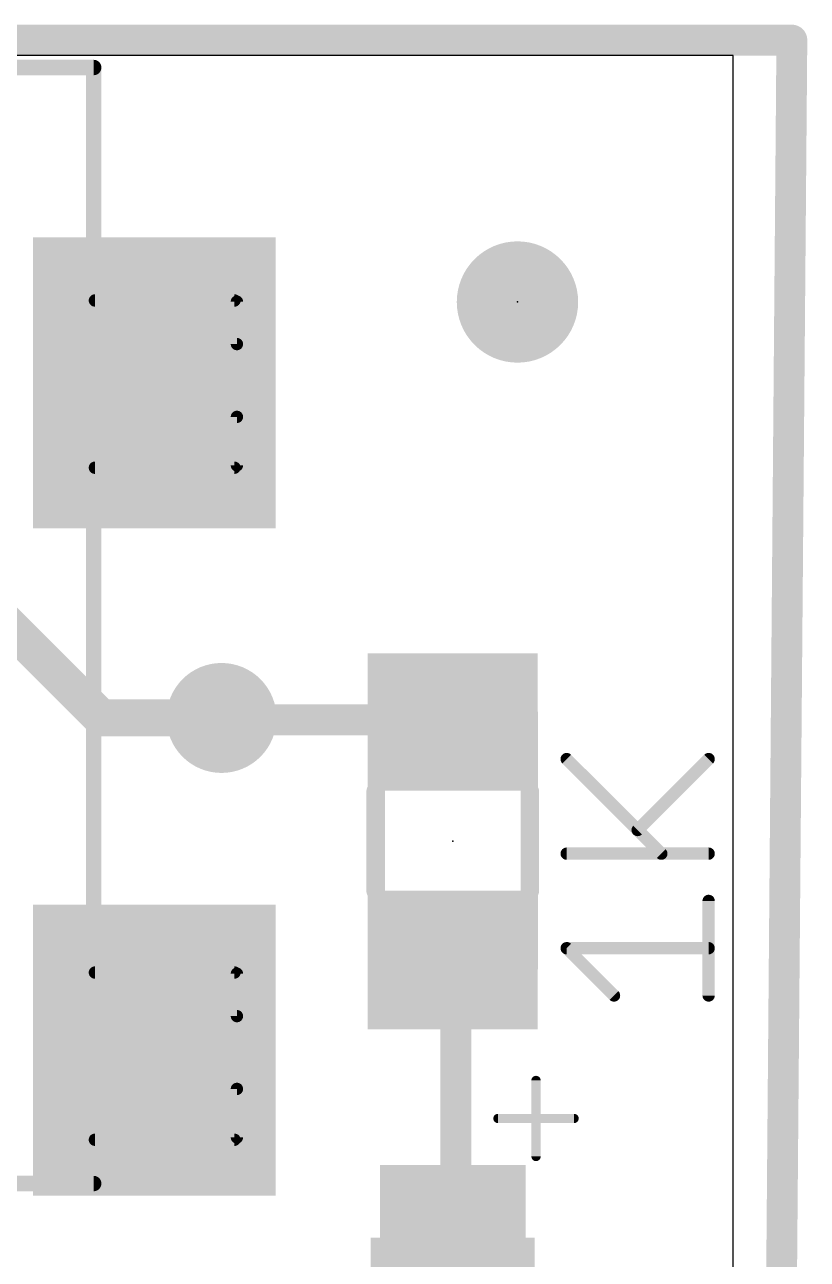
# Model space of a CAD drawing. Extents: x -0.7 to 23.9, y -0.3 to 32.1.
# Drawn here: x 11.94 to 18.39, y 20.56 to 30.73 of the extents above; entities that cross this region are included whole.
import ezdxf

# ---------------------------------------------------------------- set-up
doc = ezdxf.new("R2010")
doc.units = 0
for name, color, linetype in [('1', 12, 'CONTINUOUS'), ('18', 110, 'CONTINUOUS'), ('20', 53, 'CONTINUOUS'), ('21', 253, 'CONTINUOUS'), ('23', 53, 'CONTINUOUS'), ('27', 253, 'CONTINUOUS'), ('51', 253, 'CONTINUOUS')]:
    doc.layers.add(name, color=color, linetype=linetype)

# ---------------------------------------------------------------- blocks, each defined once
blk = doc.blocks.new('RECT')
blk.add_solid([(-0.5, -0.5), (0.5, -0.5), (-0.5, 0.5), (0.5, 0.5)])
blk = doc.blocks.new('PIE')
at = {"const_width": 0.5}
blk.add_lwpolyline([(0, -0.25, 1), (0, 0.25, 1), (0, -0.25)], format="xyb", dxfattribs=at)
blk = doc.blocks.new('ROUNDV')
at = {"const_width": 0.5}
blk.add_lwpolyline([(0, -0.25, 1), (0, 0.25, 1), (0, -0.25)], format="xyb", dxfattribs=at)

msp = doc.modelspace()

# ---------------------------------------------------------------- linework, layer by layer
at = {"layer": '1'}
for points, const_width in [([(18.2626, 30.607), (-0.2794, 30.607)], 0.254), ([(18.0086, 0), (18.2626, 30.607)], 0.254), ([(11.303, 26.289), (12.573, 25.019)], 0.3048), ([(12.573, 25.019), (13.462, 25.019)], 0.3048), ([(13.462, 25.019), (13.5636, 24.9174)], 0.3048), ([(13.5636, 24.9174), (13.5636, 25.019)], 0.3048), ([(13.5636, 25.019), (13.589, 25.019)], 0.254), ([(13.589, 25.019), (13.605, 25.003)], 0.254), ([(13.5636, 24.9174), (13.589, 24.892)], 0.3048), ([(13.605, 25.003), (15.4686, 25.003)], 0.254), ([(15.4686, 23.0124), (15.367, 23.114)], 0.254), ([(15.4686, 23.0124), (15.4686, 23.003)], 0.254), ([(15.494, 22.987), (15.4686, 23.0124)], 0.254), ([(15.494, 20.7604), (15.494, 22.987)], 0.254), ([(15.4686, 20.735), (15.494, 20.7604)], 0.254)]:
    msp.add_lwpolyline(points, dxfattribs=dict(at, const_width=const_width))
for points, const_width in [([(18.3261, 30.6065, 1), (18.1991, 30.6075)], 0.127), ([(18.2626, 30.5435, 1), (18.2626, 30.6705)], 0.127), ([(12.573, 25.0952, 1), (12.573, 24.9428)], 0.1524), ([(12.5191, 24.9651, 1), (12.6269, 25.0729)], 0.1524), ([(13.5159, 25.0729, 1), (13.4081, 24.9651)], 0.1524), ([(13.462, 24.9428, 1), (13.462, 25.0952)], 0.1524), ([(13.6398, 25.019, 1), (13.4874, 25.019)], 0.1524), ([(13.5636, 25.0825, 1), (13.5636, 24.9555)], 0.127), ([(13.6339, 25.0639, 1), (13.5441, 24.9741)], 0.127), ([(13.589, 24.9555, 1), (13.589, 25.0825)], 0.127), ([(13.6175, 24.9713, 1), (13.5097, 24.8635)], 0.1524), ([(13.5097, 24.8635, 1), (13.6175, 24.9713)], 0.1524), ([(13.605, 25.0665, 1), (13.605, 24.9395)], 0.127), ([(13.5601, 24.9581, 1), (13.6499, 25.0479)], 0.127), ([(15.4686, 24.9395, 1), (15.4686, 25.0665)], 0.127), ([(13.4874, 24.9174, 1), (13.6398, 24.9174)], 0.1524), ([(13.5351, 24.8381, 1), (13.6429, 24.9459)], 0.1524), ([(15.4119, 23.1589, 1), (15.3221, 23.0691)], 0.127), ([(15.5321, 23.0124, 1), (15.4051, 23.0124)], 0.127), ([(15.5135, 23.0573, 1), (15.4237, 22.9675)], 0.127), ([(15.4237, 22.9675, 1), (15.5135, 23.0573)], 0.127), ([(15.5575, 22.987, 1), (15.4305, 22.987)], 0.127), ([(15.4051, 23.003, 1), (15.5321, 23.003)], 0.127), ([(15.4491, 22.9421, 1), (15.5389, 23.0319)], 0.127), ([(15.5389, 20.7155, 1), (15.4491, 20.8053)], 0.127), ([(15.4237, 20.7799, 1), (15.5135, 20.6901)], 0.127), ([(15.4305, 20.7604, 1), (15.5575, 20.7604)], 0.127)]:
    msp.add_lwpolyline(points, format="xyb", dxfattribs=dict(at, const_width=const_width))
at = {"layer": '20'}
for p, q in [((17.78, 30.48), (0, 30.48)), ((17.78, 0), (17.78, 30.48))]:
    msp.add_line(p, q, dxfattribs=at)
at = {"layer": '21'}
for points, const_width in [([(12.5106, 30.381), (4.7106, 30.381)], 0.127), ([(12.5106, 26.381), (12.5106, 23.681)], 0.127), ([(16.1547, 22.0309), (16.1547, 21.4039)], 0.0762), ([(15.8412, 21.7174), (16.4683, 21.7174)], 0.0762), ([(12.5106, 21.181), (4.7106, 21.181)], 0.127)]:
    msp.add_lwpolyline(points, dxfattribs=dict(at, const_width=const_width))
for points, const_width in [([(12.5106, 30.3493, 1), (12.5106, 30.4127)], 0.0635), ([(12.5424, 26.381, 1), (12.4788, 26.381)], 0.0635), ([(12.4788, 23.681, 1), (12.5424, 23.681)], 0.0635), ([(16.1738, 22.0309, 1), (16.1357, 22.0309)], 0.0381), ([(15.8412, 21.7365, 1), (15.8412, 21.6984)], 0.0381), ([(16.4683, 21.6984, 1), (16.4683, 21.7365)], 0.0381), ([(16.1357, 21.4039, 1), (16.1738, 21.4039)], 0.0381), ([(12.5106, 21.1493, 1), (12.5106, 21.2127)], 0.0635)]:
    msp.add_lwpolyline(points, format="xyb", dxfattribs=dict(at, const_width=const_width))
at = {"layer": '23'}
for p in [(16.002, 28.448), (15.4686, 24.003)]:
    msp.add_point(p, dxfattribs=at)
at = {"layer": '27', "const_width": 0.0508}
for points in [[(16.4254, 24.698, 1), (16.3894, 24.662)], [(17.5948, 24.662, 1), (17.5588, 24.698)], [(16.9741, 24.1133, 1), (17.0101, 24.0773)], [(16.4074, 23.9258, 1), (16.4074, 23.875)], [(17.169, 23.8824, 1), (17.205, 23.9184)], [(17.5768, 23.875, 1), (17.5768, 23.9258)], [(17.6022, 23.5106, 1), (17.5514, 23.5106)], [(16.4254, 23.1388, 1), (16.3894, 23.1028)], [(16.4074, 23.1462, 1), (16.4074, 23.0954)], [(17.5768, 23.0954, 1), (17.5768, 23.1462)], [(16.7792, 22.713, 1), (16.8152, 22.749)], [(17.5514, 22.731, 1), (17.6022, 22.731)]]:
    msp.add_lwpolyline(points, format="xyb", dxfattribs=at)
at = {"layer": '27', "const_width": 0.1016}
for points in [[(17.187, 23.9004), (16.4074, 24.68)], [(16.9921, 24.0953), (17.5768, 24.68)], [(16.4074, 23.9004), (17.5768, 23.9004)], [(17.5768, 22.731), (17.5768, 23.5106)], [(16.7972, 22.731), (16.4074, 23.1208)], [(16.4074, 23.1208), (17.5768, 23.1208)]]:
    msp.add_lwpolyline(points, dxfattribs=at)
at = {"layer": '51'}
for points, const_width in [([(12.5424, 30.381, 1), (12.4788, 30.381)], 0.0635), ([(12.4788, 28.481, 1), (12.5424, 28.481)], 0.0635), ([(12.5206, 28.4858, 1), (12.5206, 28.435)], 0.0508), ([(13.716, 28.451, 1), (13.6652, 28.451)], 0.0508), ([(13.6706, 28.435, 1), (13.6706, 28.4858)], 0.0508), ([(13.6906, 28.101, 1), (13.6906, 27.501)], 0.1016), ([(13.6652, 28.101, 1), (13.716, 28.101)], 0.0508), ([(13.6906, 28.0756, 1), (13.6906, 28.1264)], 0.0508), ([(13.716, 27.501, 1), (13.6652, 27.501)], 0.0508), ([(13.6906, 27.4756, 1), (13.6906, 27.5264)], 0.0508), ([(12.5424, 27.071, 1), (12.4788, 27.071)], 0.0635), ([(12.5206, 27.1072, 1), (12.5206, 27.0564)], 0.0508), ([(13.6652, 27.101, 1), (13.716, 27.101)], 0.0508), ([(13.6706, 27.0564, 1), (13.6706, 27.1072)], 0.0508), ([(14.8717, 24.413, 1), (14.7955, 24.413)], 0.0762), ([(16.1417, 24.413, 1), (16.0655, 24.413)], 0.0762), ([(14.7955, 23.593, 1), (14.8717, 23.593)], 0.0762), ([(16.0655, 23.593, 1), (16.1417, 23.593)], 0.0762), ([(12.4788, 22.971, 1), (12.5424, 22.971)], 0.0635), ([(12.5206, 22.9458, 1), (12.5206, 22.895)], 0.0508), ([(13.716, 22.911, 1), (13.6652, 22.911)], 0.0508), ([(13.6706, 22.895, 1), (13.6706, 22.9458)], 0.0508), ([(13.6906, 22.561, 1), (13.6906, 21.961)], 0.1016), ([(13.6906, 22.5356, 1), (13.6906, 22.5864)], 0.0508), ([(13.6652, 22.561, 1), (13.716, 22.561)], 0.0508), ([(13.716, 21.961, 1), (13.6652, 21.961)], 0.0508), ([(13.6906, 21.9356, 1), (13.6906, 21.9864)], 0.0508), ([(12.5424, 21.531, 1), (12.4788, 21.531)], 0.0635), ([(12.5206, 21.5672, 1), (12.5206, 21.5164)], 0.0508), ([(13.6652, 21.561, 1), (13.716, 21.561)], 0.0508), ([(13.6706, 21.5164, 1), (13.6706, 21.5672)], 0.0508), ([(12.4788, 21.181, 1), (12.5424, 21.181)], 0.0635)]:
    msp.add_lwpolyline(points, format="xyb", dxfattribs=dict(at, const_width=const_width))
for points, const_width in [([(12.5106, 30.381), (12.5106, 28.481)], 0.127), ([(12.5206, 28.4604), (13.6706, 28.4604)], 0.1016), ([(13.6906, 28.451), (13.6906, 28.101)], 0.1016), ([(13.6906, 27.101), (13.6906, 27.501)], 0.1016), ([(12.5106, 27.071), (12.5106, 22.971)], 0.127), ([(13.6706, 27.0818), (12.5206, 27.0818)], 0.1016), ([(14.8336, 24.413), (14.8336, 23.593)], 0.1524), ([(16.1036, 24.413), (16.1036, 23.593)], 0.1524), ([(12.5206, 22.9204), (13.6706, 22.9204)], 0.1016), ([(13.6906, 22.911), (13.6906, 22.561)], 0.1016), ([(13.6906, 21.561), (13.6906, 21.961)], 0.1016), ([(12.5106, 21.181), (12.5106, 21.531)], 0.127), ([(13.6706, 21.5418), (12.5206, 21.5418)], 0.1016)]:
    msp.add_lwpolyline(points, dxfattribs=dict(at, const_width=const_width))

# ---------------------------------------------------------------- block references
at = {"layer": '1'}
for p, xscale, yscale, rotation in [((13.0106, 27.781), 2, 2.4, 180), ((15.4686, 25.003), 1.1, 1.4, 270), ((15.4686, 23.003), 1.1, 1.4, 270), ((13.0106, 22.281), 2, 2.4, 180), ((15.4686, 20.735), 1.2, 1.2, 180)]:
    msp.add_blockref('RECT', p, dxfattribs=dict(at, xscale=xscale, yscale=yscale, rotation=rotation))
msp.add_blockref('PIE', (16.002, 28.448), dxfattribs=at)
at = {"layer": '18', "xscale": 0.9064, "yscale": 0.9064}
msp.add_blockref('ROUNDV', (13.5636, 25.019), dxfattribs=at)
msp.add_blockref('ROUNDV', (13.5636, 25.019), dxfattribs=at)
at = {"layer": '21', "xscale": 0.65, "yscale": 1.4, "rotation": 270}
for p in [(15.4701, 24.7448), (15.4701, 23.2716)]:
    msp.add_blockref('RECT', p, dxfattribs=at)
at = {"layer": '51', "xscale": 1.35, "yscale": 0.6, "rotation": 180}
msp.add_blockref('RECT', (15.4686, 20.435), dxfattribs=at)

doc.saveas('drawing.dxf')
